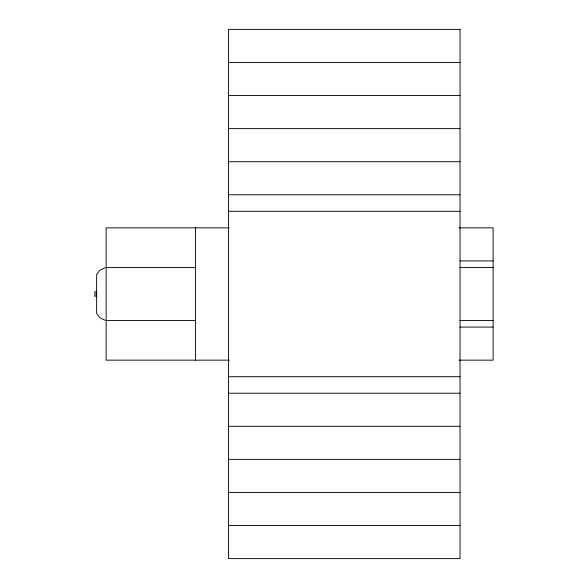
<?xml version="1.0" encoding="UTF-8"?>
<svg xmlns="http://www.w3.org/2000/svg" width="588" height="588" viewBox="0 0 588 588"><rect width="100%" height="100%" fill="white"/><g stroke="black" fill="none" stroke-linecap="round" stroke-linejoin="round"><path stroke-width="0.88" d="M105.039 267.738L100.07 270.135L96.645 274.456L96.645 313.544L100.07 317.865L105.039 320.262M228.511 62.475L460.036 62.475M228.511 95.55L460.036 95.55M228.511 128.625L460.036 128.625M228.511 161.7L460.036 161.7M228.511 194.775L460.036 194.775M228.511 211.312L460.036 211.312M229.43 227.85L106.134 227.85L106.134 360.15L229.43 360.15M459.118 227.85L493.111 227.85L493.111 360.15L459.118 360.15M460.036 260.925L493.111 260.925M106.134 267.54L195.436 267.54M460.036 267.54L493.111 267.54M106.134 320.46L195.436 320.46M460.036 320.46L493.111 320.46M460.036 327.075L493.111 327.075M228.511 376.688L460.036 376.688M228.511 393.225L460.036 393.225M228.511 426.3L460.036 426.3M228.511 459.375L460.036 459.375M228.511 492.45L460.036 492.45M228.511 525.525L460.036 525.525M195.436 227.85L195.436 360.15M96.212 291.354L96.212 296.646M94.888 291.354L94.888 296.646M460.036 29.4L228.511 29.4L228.511 558.6L460.036 558.6L460.036 29.4"/></g></svg>
